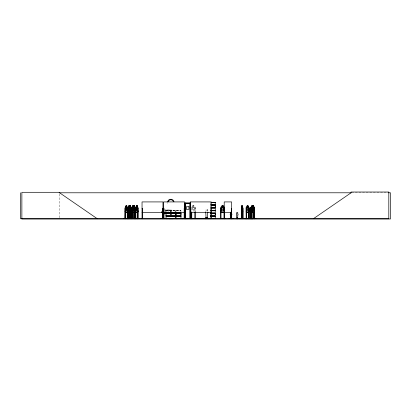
<?xml version="1.0" encoding="UTF-8"?>
<svg xmlns="http://www.w3.org/2000/svg" width="411" height="411" viewBox="0 0 411 411"><rect width="100%" height="100%" fill="white"/><g stroke="black" fill="none" stroke-linecap="round" stroke-linejoin="round"><path stroke-width="0.31" stroke-dasharray="2.06 1.54" d="M210.36 206.404L210.36 207.606L210.334 205.058L210.658 205.032M210.689 204.719L210.36 204.76L210.36 202.541M210.36 204.76L210.658 204.884M194.814 212.194L195.287 210.956L195.287 207.493L194.829 207.041L193.997 207.041L193.997 205.752L192.708 205.752L192.708 207.041L191.829 207.041L191.418 207.498M168.125 210.776L168.885 210.776M172.923 210.776L173.683 210.776M178.107 210.776L178.867 210.776M170.981 210.627L170.945 212.955M176.011 210.535L180.989 210.581L176.021 210.53L176.042 211.865M164.79 211.562C165.818 210.026 167.292 211.028 165.474 211.614M166.039 210.53L175.805 210.581L166.049 210.54L166.059 211.865M351.718 192.79L387.912 192.79M210.36 205.187L210.689 205.202M191.85 207.082L194.814 207.082M195.24 208.285L194.886 208.285L194.886 211.362M205.608 211.537A1.31 1.264 -90 0 1 206.07 211.054L206.07 209.641A0.652 0.632 -90 0 1 206.723 208.988L206.702 208.988A0.652 0.632 -90 0 1 207.355 209.641L207.355 211.054A1.31 1.264 -90 0 1 207.796 211.537M163.897 209.944L171.084 209.908L171.084 211.562M170.704 209.99L171.084 209.99M164.647 210.304L171.084 210.262M171.084 210.345L170.704 210.345L170.704 209.908M166.059 210.776L175.749 210.776M176.042 210.776L180.932 210.776M207.334 211.054L207.334 209.641M162.848 211.187L161.559 211.187L161.559 212.477M170.55 211.578L171.521 211.578M170.745 211.665L171.181 211.665M168.001 210.329L166.758 209.944L168.048 210.298L168.048 212.718M175.769 210.53L175.749 212.955M165.725 210.586L166.758 211.233M166.948 202.484L167.796 203.245M195.24 207.514L195.24 211.362M191.752 208.285L191.752 211.362M180.927 210.535L180.932 212.955M175.672 211.634L174.798 211.634M171.181 213.997L171.181 215.184M171.099 213.997L171.099 215.184M170.945 214.645L170.945 215.847M170.812 210.345L170.853 212.955M170.827 213.997L170.827 215.184M170.745 213.997L170.745 215.184M165.725 211.233L165.725 212.436M59.605 194.054L59.605 218.123M194.598 209.918L193.951 210.951L192.749 210.951L192.107 209.918L192.107 207.514L192.749 207.082L192.749 205.793L193.951 205.793L193.951 207.082L194.598 207.514L194.598 209.918M193.74 206.009L192.965 206.009L192.965 206.44L193.74 206.44L193.74 206.009M193.951 207.514L192.749 207.514L192.749 209.918L193.951 209.918L193.951 207.514"/><path stroke-width="0.62" d="M166.059 215.847L166.059 214.645L166.054 215.847L175.754 215.847L175.754 213.437L164.647 213.437L164.647 213.792M175.749 214.645L175.749 213.437M180.938 215.847L176.036 215.847L176.042 214.645M180.932 214.645L180.932 213.437M215.251 214.645L215.251 213.437L210.355 213.437M215.251 206.404L215.251 205.202L211.074 205.202M160.932 218.554L164.857 218.544M229.117 218.554L233.094 218.724M231.511 217.799L231.66 214.994A0.873 0.873 0 0 0 231.48 213.622L231.265 212.297M206.409 217.64L206.671 217.368L206.476 217.681M206.44 217.388L206.712 217.681M206.661 217.445L206.625 217.409M210.221 218.447L210.324 218.673M222.849 218.544L225.639 218.544L221.031 218.482M239.572 218.724L244.756 218.56L239.562 218.729M239.577 218.56L244.756 218.56M127.292 212.235L127.569 207.493L127.271 207.082L125.401 207.082M130.189 212.194L130.523 210.956L130.21 212.235M131.16 212.194C131.505 210.586 132.075 208.521 131.171 207.041L130.647 207.041M131.463 210.951L131.181 212.235L128.299 212.235L128.345 207.041M134.099 212.235L134.412 207.493L134.089 207.041M134.823 212.235L135.137 207.493L134.818 207.041M135.137 210.956L134.859 212.235L132.188 212.235M138.055 210.956L137.726 212.194L135.856 212.194M138.029 210.951L137.747 212.235L135.835 212.235L135.584 210.956L135.871 212.235M248.676 212.235L249.025 207.493L248.665 207.041M254.075 212.194L254.388 210.951M254.445 210.956L254.096 212.235L251.059 212.235M123.495 218.56L139.509 218.56M127.266 218.75L127.215 208.285L127.544 208.285M130.184 218.75L130.133 210.745M130.297 218.724L130.354 210.745M130.426 218.724L130.379 218.375M134.073 218.724L134.125 208.285M247.525 218.729L244.833 218.75M206.774 217.522L206.558 217.609M241.514 207.041L241.324 218.755M251.558 218.729L251.594 218.375L252.01 218.375M130.652 210.951L131.058 209.918L131.058 207.514L130.652 207.082L130.616 205.793L129.861 205.793M134.299 210.951L134.705 209.918L134.705 207.514L134.299 207.082L134.294 205.752M180.932 216.33L180.938 218.652L176.016 218.739M141.954 218.724L142.437 218.375M163.521 218.724L163.568 218.375L213.792 218.431L213.792 218.755M190.18 218.729L190.288 201.919L211.239 201.919L211.239 218.755L211.197 218.375M125.977 207.041L125.391 207.041L125.129 207.498L125.093 218.755M125.422 207.041L125.191 218.755M128.109 207.519L128.355 207.082M129.049 207.519L129.311 207.041M129.08 207.519L129.321 207.082M132.691 207.519L132.959 207.041M132.727 207.519L132.969 207.082M135.62 210.956L135.877 207.041M241.838 207.082L241.586 209.918L241.838 210.951L242.315 210.951L242.572 207.514L242.372 205.752L241.822 205.752L241.838 207.082L241.863 205.752M246.199 218.755L246.184 207.498L246.513 207.041M251.928 212.235L251.609 207.498L251.938 207.041M251.671 207.519L251.948 207.082M162.89 211.233L163.321 210.586M176 218.683L176.042 216.33L180.938 216.33M129.486 207.514L129.891 207.082L129.866 205.752L130.677 205.752M205.716 218.744L205.577 217.902L206.003 217.902M205.839 218.75L206.065 218.755M207 218.75L207.37 218.75M207.324 218.739L207.473 217.902M208.326 218.447L208.187 218.75L208.798 218.744M209.754 218.75L210.334 218.739M230.489 218.549C230.586 217.568 229.965 219.155 230.633 218.693M230.54 218.744L230.391 218.642M231.799 218.744L231.372 218.75M231.722 218.755L231.501 208.285L231.712 218.693M236.726 218.755L236.551 218.184L236.654 218.549M237.794 218.75L237.537 218.75M237.764 218.549L237.861 218.184L237.609 218.688M190.185 203.126L185.032 203.044L185.032 218.755L190.267 218.678M248.054 205.793L247.155 205.793L247.181 207.082L246.687 207.514L246.687 209.918L247.155 210.951L248.028 210.951L248.496 209.918L248.496 207.514L248.028 207.082M252.575 207.082L252.107 207.514L252.107 209.918L252.575 210.951L253.448 210.951L253.916 209.918L253.479 205.752M162.848 210.309L163.311 209.903M230.828 212.297L230.607 213.622A0.873 0.873 0 0 0 230.427 214.994L230.607 218.359M163.362 212.472L163.367 212.924L164.349 212.359M313.357 218.755L351.086 192.79L351.086 192.024L388.811 192.024L388.811 218.755L20.55 218.755L20.55 192.79M205.592 218.662L210.242 218.662M205.474 218.75L210.221 218.585L209.872 218.662M208.716 218.662L208.326 218.585M206.43 217.491L206.712 217.66M231.527 218.755L231.485 218.375M231.614 218.755L231.624 201.919L224.216 201.919L224.201 218.755M236.638 218.755L237.964 218.744M190.062 218.729L189.944 203.044M220.543 218.729L221.031 218.375M166.054 218.652L166.059 216.33L175.754 216.33L175.754 218.652L166.039 218.75M59.122 192.79L351.282 192.79M388.523 192.79L390.45 192.79L390.45 218.976L21.875 218.976L21.875 192.297L59.605 192.297L59.605 192.79L97.33 218.755M211.069 202.299L215.261 202.299M211.069 202.392L215.261 202.397L215.251 204.719L211.074 204.719M211.079 202.541L215.251 202.541M185.032 203.126L190.267 203.06M185.032 203.373L190.267 203.373M211.049 204.884L215.292 204.884M211.049 205.032L215.292 205.032M127.318 207.041L126.758 207.041L126.788 205.752L125.946 205.752L125.596 209.918L126.002 210.951L126.763 210.951L127.169 209.918L127.169 207.514L126.763 207.082M138.024 218.755L138.055 207.493L137.212 207.041L137.243 205.752L136.401 205.752L136.426 207.082M125.972 205.793L126.763 205.793M128.89 205.793L129.681 205.793M132.779 205.793L134.299 205.793M136.426 205.793L137.217 205.793M221.991 205.793L223.194 205.793M241.838 205.793L242.356 205.793M251.886 205.793L253.479 205.793M241.925 206.009L242.228 206.009L241.925 206.44M128.309 207.041L128.895 207.041M129.676 207.041L130.236 207.041L130.523 207.493L130.487 218.755M132.784 207.041L132.198 207.041L131.967 207.519L131.982 218.724M133.477 207.041L134.125 207.041M134.294 207.041L134.849 207.041M135.846 207.041L136.431 207.041M221.95 207.041L221.072 207.041L220.661 207.498L220.676 218.755M223.24 207.041L224.072 207.041L224.524 207.493L224.524 218.755M241.863 207.041L241.314 207.498L241.468 212.235L242.706 212.235L242.839 210.956M242.331 207.041L242.865 207.514L242.834 218.755M246.482 207.041L247.15 207.041M248.059 207.041L248.696 207.041M253.479 207.041L254.116 207.041L254.445 207.493L254.507 218.755M128.319 207.082L131.191 207.082M132.208 207.082L134.839 207.082M135.856 207.082L137.757 207.082M221.087 207.082L224.052 207.082L224.483 207.514M241.483 207.082L242.696 207.082M246.497 207.082L248.681 207.082M254.101 207.082L251.09 207.082L250.767 207.519L250.772 218.755M128.052 207.498L128.011 218.755M130.487 207.493L130.2 207.041M134.078 207.082L134.412 207.493M135.62 207.498L135.543 218.755M246.184 207.498L246.292 218.755M251.609 207.498L251.635 218.755M129.891 207.514L130.652 207.514L130.652 209.918M211.074 207.606L215.256 207.606L215.256 205.202M211.049 207.776L215.292 207.776M211.049 207.925L215.292 207.925M211.074 208.094L215.256 208.094L215.256 210.411L211.079 210.35M130.133 208.285L130.462 208.285M131.099 208.285L131.433 208.285M134.022 208.285L134.351 208.285M134.746 208.285L135.075 208.285M137.67 208.285L137.998 208.285M142.042 208.285L142.396 208.285L142.437 218.755M162.992 208.285L162.633 208.285L162.592 218.755M163.609 208.285L163.963 208.285L164.004 218.755M184.56 208.285L184.205 208.285L184.164 218.755M190.288 208.285L190.642 208.285L190.601 218.755M211.239 208.285L210.884 208.285L210.925 218.755M220.635 208.285L220.99 208.285L221.031 218.755M224.483 208.285L224.129 208.285L224.087 218.755M241.344 208.285L241.498 218.755L241.524 218.375M246.199 208.285L246.549 208.285L246.487 218.755M250.705 208.285L251.085 208.285L251.059 218.755M251.619 208.285L251.974 208.285L252 218.755M254.507 208.285L254.157 208.285L254.126 218.755M211.069 210.417L215.261 210.417M211.069 210.54L215.261 210.54M211.069 210.622L215.261 210.622L215.251 212.955L210.355 212.955M211.079 210.776L215.251 210.776M127.569 210.956L127.323 212.235L125.381 212.235L125.129 210.956L125.417 212.235M131.936 210.956L132.224 212.235M248.994 210.956L248.701 212.235L246.477 212.235L246.184 210.956L246.502 212.235M250.705 210.956L251.08 212.235M251.609 210.956L251.948 212.194M125.401 212.194L127.307 212.194M128.319 212.194L131.191 212.194M132.208 212.194L134.839 212.194M241.483 212.194L242.696 212.194M246.497 212.194L248.681 212.194M254.101 212.194L251.09 212.194L250.767 210.951M142.042 212.395L162.987 212.395M184.56 212.395L163.321 212.436L163.321 211.233M190.288 212.395L211.239 212.395M224.216 212.395L231.624 212.395M161.559 212.477L162.848 212.477M166.054 212.955L175.754 212.955M176.036 212.955L180.938 212.955M165.725 213.078L163.321 213.078L162.89 212.436M166.018 213.124L175.79 213.124M176 213.124L180.968 213.124M210.324 213.124L215.292 213.124M166.018 213.273L175.79 213.273M176 213.273L180.968 213.273M210.324 213.273L215.292 213.273M166.183 213.725L163.321 213.725L162.89 213.294M166.398 213.792L163.301 213.766L162.848 213.314M210.355 215.847L215.256 215.847L215.256 213.437M166.018 216.011L175.79 216.011M176 216.011L180.968 216.011M210.324 216.011L215.292 216.011M166.018 216.16L175.79 216.16M176 216.16L180.968 216.16M210.324 216.16L215.292 216.16M210.355 216.33L215.256 216.33L215.256 218.652L210.35 218.652M206.836 217.301L206.235 217.301L206.235 218.447M206.461 217.486L206.723 217.465M207.704 218.339L208.577 218.339M124.985 218.375L125.376 218.375M127.574 218.375L127.184 218.375L127.189 218.755M127.903 218.375L128.294 218.375M128.869 218.375L129.26 218.375M130.493 218.375L130.107 218.375L130.107 218.755M131.073 218.375L131.463 218.375M131.792 218.375L132.183 218.375M132.517 218.375L132.907 218.375M133.991 218.375L134.382 218.375M135.44 218.375L135.825 218.375M162.592 218.375L163.033 218.375M224.087 218.375L224.524 218.375M231.475 218.375L231.747 218.375M241.308 218.375L241.642 218.375M243.024 218.375L242.706 218.755M246.163 218.375L246.585 218.375L246.579 218.755M249.123 218.375L248.701 218.375L248.706 218.755L248.737 208.285L249.087 208.285L249.071 218.755L248.994 207.493M253.767 218.375L254.543 218.375L254.537 218.755M191.793 218.482L194.845 218.482M236.926 218.477L237.486 218.477M255.863 218.56L244.848 218.544L247.545 218.703M166.059 218.585L175.749 218.585M176.042 218.585L180.932 218.585M210.36 218.585L215.251 218.585M236.551 218.549L237.861 218.549M247.741 218.56L252.986 218.755L247.761 218.729M222.849 218.703L225.634 218.703M163.45 210.776L163.362 211.172M195.338 218.729L195.282 218.375M184.667 218.729L184.601 218.375M166.275 212.96L165.263 212.374M132.82 218.724L132.794 218.375M128.931 218.724L129.003 211.978M254.157 207.493L253.751 207.041L254.116 207.514M254.085 207.041L254.414 207.514L254.445 218.755M127.282 207.041L127.574 207.514L127.549 218.755L127.569 218.375M185.073 218.678L185.114 203.044M220.702 210.951L221.087 212.194L224.052 212.194L224.483 210.951L224.082 212.235L221.056 212.235L220.661 210.956M132.943 218.544L132.876 211.978M132.09 218.734L132.044 208.285M129.177 218.75L129.121 211.978M128.109 210.951L128.355 212.194M241.37 210.951L241.509 212.235M254.311 218.375L254.358 218.755M254.25 208.285L254.224 218.755M254.07 218.375L254.065 218.755M253.864 211.978L253.921 218.755M253.803 211.978L253.767 218.755M253.51 207.041L253.51 205.752L251.851 205.752L251.871 207.041M252.734 206.009L252.734 206.44L253.294 206.44L253.294 206.009L252.077 206.009L252.077 206.44M252.606 207.082L252.575 205.752L252.544 207.041L251.07 207.041L250.705 207.498L250.731 218.755M251.907 205.793L251.886 207.082L251.316 207.514L251.316 209.918M251.876 208.285L251.907 218.755M251.835 218.375L251.82 218.755M251.717 208.285L251.717 218.755M251.121 218.755L251.121 218.375L250.669 218.375L250.669 218.755M251.023 208.285L250.977 218.755M248.932 218.375L248.932 218.755M248.83 208.285L248.799 218.755M248.054 207.082L248.059 205.752L247.124 205.752L247.155 207.082M246.456 208.285L246.4 218.755M246.338 218.375L246.338 218.755M243.009 218.755L242.988 208.285L242.726 208.285L242.721 218.755M242.901 218.375L242.901 218.755M241.606 211.978L241.627 218.755M241.432 218.375L241.432 218.755M237.409 218.549L237.409 217.784L237.008 217.784L237.008 218.549M231.244 218.549L231.244 217.784L230.843 217.784L230.843 218.549M231.172 218.755L231.013 212.066M231.152 212.066L231.152 218.755M224.437 208.285L224.452 218.755M224.314 208.285L224.355 218.755M224.298 218.375L224.298 218.755M220.948 218.375L220.948 218.755M213.026 218.431L213.026 218.755M210.843 218.375L210.843 218.755M210.519 218.431L210.519 218.755M207.75 218.585L207.75 217.902L207.324 217.902L207.329 218.585M207.606 217.902L207.581 218.585M206.815 217.301L206.836 218.447M206.26 217.301L206.26 218.447M205.721 217.902L205.721 218.447M195.24 211.978L195.199 218.755M194.886 211.978L194.927 218.755M194.845 218.375L194.845 218.755M192.795 218.431L192.795 218.755M192.076 218.431L192.076 218.755M191.793 218.375L191.793 218.755M191.752 211.978L191.752 218.755M191.536 218.431L191.536 218.755M191.439 218.375L191.439 218.755M191.398 211.978L191.356 218.755M190.683 218.375L190.683 218.755M190.329 218.375L190.329 218.755M190.185 203.044L190.185 218.755M184.518 218.755L184.56 201.919L163.609 201.919L163.609 218.755M184.246 218.375L184.246 218.755M183.013 218.431L183.013 218.755M182.818 218.431L182.818 218.755M180.932 215.847L180.938 213.437L176.036 213.437L176.036 215.847M173.56 218.431L173.56 218.755M173.021 218.431L173.021 218.755M172.928 218.755L169.003 218.755M164.302 218.431L164.302 218.755M163.927 218.375L163.922 218.755M163.763 218.431L163.763 218.755M163.003 218.375L163.008 218.755L162.967 201.919L142.042 201.919L142.042 218.755M162.828 208.285L162.828 218.755M162.828 208.285L162.807 218.755M162.679 218.375L162.674 218.755M142.355 218.375L142.355 218.755M137.916 218.755L137.988 218.375L137.639 218.375L137.644 218.755M137.891 208.285L137.849 218.755M137.772 208.285L137.747 218.755M137.67 211.362L137.659 218.755M137.212 205.752L137.217 207.082L137.623 207.514L137.623 209.918L137.217 210.951L136.457 210.951L136.051 209.918L136.457 205.793M135.846 218.755L135.794 208.285L135.466 208.285L135.46 218.755M135.687 208.285L135.712 218.755M135.615 218.375L135.645 218.755M135.101 218.755L135.101 218.375L134.721 218.375L134.721 218.755M135.075 207.514L135.085 218.755M134.972 211.362L134.931 218.755M134.854 208.285L134.854 218.755L134.746 211.362M134.325 207.041L134.325 205.752L132.753 205.752L132.753 207.041M134.376 207.493L134.34 218.755M134.299 207.514L134.243 218.755M134.186 218.375L134.166 218.755M134.022 211.978L133.996 218.755M133.596 205.752L133.976 209.918L133.57 210.951L132.81 210.951L132.404 209.918L132.784 205.752M133.477 205.752L133.508 207.082M132.768 211.978L132.691 218.755L132.65 211.978M132.548 211.978L132.542 218.755M132.172 218.755L132.147 208.285L131.818 208.285L131.828 218.755M131.9 218.375L131.9 218.755M131.458 207.493L131.433 218.755M131.325 208.285L131.35 218.755M131.268 218.375L131.248 218.755M131.207 208.285L131.181 218.755M131.099 211.362L131.047 218.539M130.647 205.752L130.652 207.082M130.236 208.285L130.21 218.755M129.83 205.752L129.861 207.082M129.712 207.041L129.712 205.752L128.864 205.752L128.89 207.082M129.676 205.752L129.681 207.082L130.087 207.514L130.087 209.918L129.681 210.951L128.926 210.951L128.52 209.918L128.926 205.793M129.229 211.978L129.254 218.755M129.064 218.375L129.039 218.755M128.9 211.978L128.91 218.755M128.283 218.755L128.258 208.285L127.929 208.285L127.939 218.755M128.155 211.978L128.181 218.755M128.114 218.375L128.098 218.755M127.436 208.285L127.4 218.755L127.318 208.285M126.758 205.752L126.732 207.082M125.365 218.755L125.34 208.285L125.011 208.285L125.006 218.755M125.263 218.375L125.263 218.755M167.606 201.626A3.298 3.298 0 0 1 173.981 201.626M168.186 201.77A2.754 2.754 0 0 1 173.509 201.77M207.966 212.189A1.31 1.264 -90 0 1 207.596 213.114L207.334 218.164L206.07 218.164L205.808 213.114A1.31 1.264 -90 0 1 205.438 212.189M237.825 214.994L237.645 218.359L236.772 218.359L236.592 214.994A0.873 0.873 0 0 1 236.772 213.622C235.976 211.901 238.442 211.901 237.645 213.622A0.873 0.873 0 0 1 237.825 214.994M223.841 209.918L223.194 210.951L221.991 210.951L221.349 209.918L221.349 207.514L221.991 207.082L221.95 205.752L223.24 205.752L223.194 207.082L223.841 207.514L223.841 209.918M126.629 206.009L126.141 206.009L126.141 206.44L126.629 206.44L126.629 206.009M129.547 206.009L129.059 206.009L129.059 206.44L129.547 206.44L129.547 206.009M130.513 206.009L130.03 206.009L130.03 206.44L130.513 206.44L130.513 206.009M133.436 206.009L132.948 206.009L132.948 206.44L133.436 206.44L133.436 206.009M134.161 206.009L133.673 206.009L133.673 206.44L134.161 206.44L134.161 206.009M137.084 206.009L136.596 206.009L136.596 206.44L137.084 206.44L137.084 206.009M222.978 206.009L222.207 206.009L222.207 206.44L222.978 206.44L222.978 206.009M247.869 206.009L247.309 206.009L247.309 206.44L247.869 206.44L247.869 206.009M188.942 206.738L186.322 206.738L186.322 209.353L188.942 209.353L188.942 206.738M126.763 207.514L126.002 207.514L126.002 209.918L126.763 209.918L126.763 207.514M129.681 207.514L128.926 207.514L128.926 209.918L129.681 209.918L129.681 207.514M133.57 207.514L132.81 207.514L132.81 209.918L133.57 209.918L133.57 207.514M137.217 207.514L136.457 207.514L136.457 209.918L137.217 209.918L137.217 207.514M223.194 207.514L221.991 207.514L221.991 209.918L223.194 209.918L223.194 207.514M242.315 207.514L241.838 207.514L241.838 209.918L242.315 209.918L242.315 207.514M248.028 207.514L247.155 207.514L247.155 209.918L248.028 209.918L248.028 207.514M253.448 207.514L252.575 207.514L252.575 209.918L253.448 209.918L253.448 207.514M185.351 218.724L185.33 203.044L185.361 218.744M182.279 218.755L182.279 218.431L182.248 218.755"/></g></svg>
